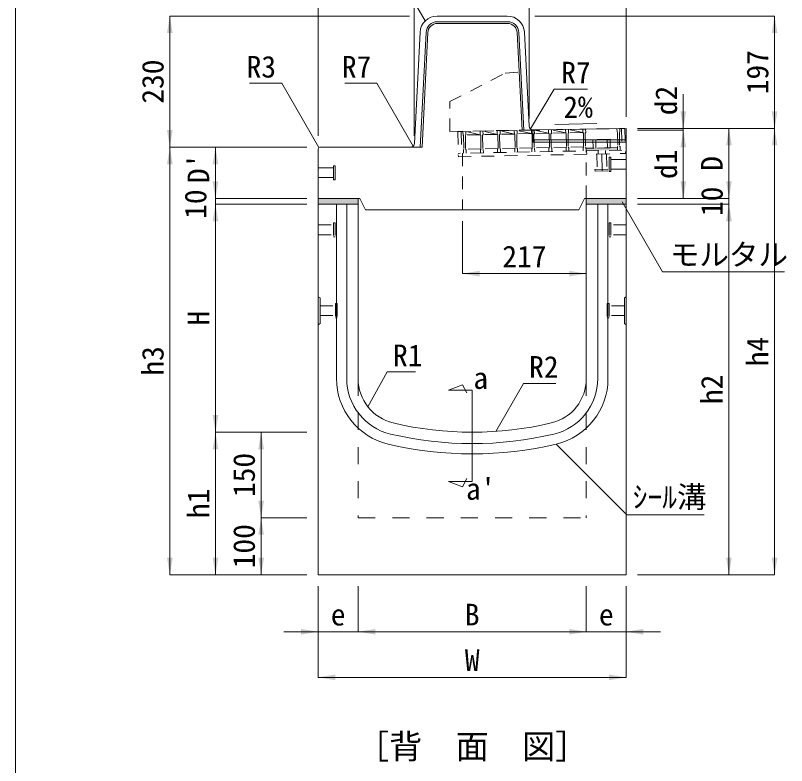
# Model space of a CAD drawing. Units: millimetres at full size. Extents: x 50430 to 75195, y -63423 to -40900.
# Drawn here: x 66204 to 67555, y -46332 to -45016 of the extents above; entities that cross this region are included whole.
import ezdxf
from ezdxf.enums import TextEntityAlignment as Align

# ---------------------------------------------------------------- set-up
doc = ezdxf.new("R2010")
doc.units = ezdxf.units.MM
doc.header["$LTSCALE"] = 30
doc.linetypes.add('USER1', pattern=[1.35, 0.75, -0.6])
doc.linetypes.add('USER2', pattern=[2, 1, -1])
for name, color, linetype, lineweight in [('0_2', 7, 'Continuous', 13), ('側溝・本体', 7, 'Continuous', 9), ('寸法引出', 7, 'Continuous', 9), ('寸法線', 7, 'Continuous', 9), ('本体', 2, 'Continuous', 20), ('枠', 5, 'Continuous', 5), ('補助線', 8, 'Continuous', 13), ('ｲﾝｻｰﾄ', 3, 'USER1', 9), ('ｸﾞﾚｰﾁﾝｸﾞ', 7, 'USER1', 5)]:
    doc.layers.add(name, color=color, linetype=linetype, lineweight=lineweight)
doc.layers.add('ﾊｯﾁﾝｸﾞ', color=8, linetype='Continuous')
doc.styles.add('ＭＳ ゴシック', font='')
doc.styles.get('ＭＳ ゴシック').set_extended_font_data('MS Gothic')

# ---------------------------------------------------------------- blocks, each defined once
blk = doc.blocks.new('filled_arrow')
at = {"color": 0, "linetype": 'Continuous', "lineweight": -2}
blk.add_solid([(7.5, 1.25), (0, 0), (7.5, -1.25)], dxfattribs=at)

msp = doc.modelspace()

# ---------------------------------------------------------------- hatches: boundary and pattern name
at = {"layer": 'ﾊｯﾁﾝｸﾞ'}
for points in [[(67228.63, -45253.44), (67203.93, -45253.93), (67203.84, -45249.43), (67228.54, -45248.94), (67258.83, -45248.33), (67258.92, -45252.83)], [(66734.42, -45337.52), (66734.42, -45347.52), (66804.42, -45347.52), (66804.42, -45337.52)], [(67204.42, -45337.52), (67204.42, -45347.52), (67274.43, -45347.52), (67274.43, -45337.52)]]:
    msp.add_hatch(color=256, dxfattribs=at).paths.add_polyline_path(points)

# ---------------------------------------------------------------- linework, layer by layer
at = {"layer": '0_2', "lineweight": 9}
msp.add_lwpolyline([(66821.67, -45703.1), (66855.52, -45641.75), (66904.91, -45641.75)], dxfattribs=at)
at = {"layer": '側溝・本体', "linetype": 'USER1'}
for p, q in [((66965.24, -45167.62), (67062.13, -45117.62)), ((67062.13, -45117.62), (67099.28, -45114.62)), ((66965.24, -45219.97), (66965.24, -45167.62)), ((66965.24, -45219.97), (67111.2, -45217.4)), ((67204.42, -45337.52), (67204.42, -45253.92)), ((66987.34, -45258.26), (66987.33, -45357.52))]:
    msp.add_line(p, q, dxfattribs=at)
at = {"layer": '側溝・本体', "color": 4, "lineweight": 5}
for p, q in [((67110.43, -45238.52), (67110.43, -45217.41)), ((67110.43, -45238.52), (67114.43, -45234.52)), ((67274.42, -45238.52), (67110.43, -45238.52)), ((67274.42, -45234.52), (67114.43, -45234.52))]:
    msp.add_line(p, q, dxfattribs=at)
at = {"layer": '側溝・本体', "lineweight": 13}
msp.add_line((67274.43, -45347.52), (67274.43, -45337.52), dxfattribs=at)
at = {"layer": '側溝・本体', "linetype": 'USER2'}
for p, q in [((66804.42, -45653.48), (66804.42, -45897.52)), ((67204.42, -45653.48), (67204.42, -45897.52)), ((66804.42, -45897.52), (67204.42, -45897.52))]:
    msp.add_line(p, q, dxfattribs=at)
at = {"layer": '寸法引出'}
for p, q in [((66962.79, -45673.58), (66987.54, -45664.38)), ((67004.42, -45673.58), (66962.79, -45673.58)), ((66987.54, -45664.38), (66994.7, -45678.7)), ((67004.42, -45673.58), (67004.42, -45833.83)), ((67004.42, -45833.83), (66962.79, -45833.83)), ((66962.79, -45833.83), (66987.54, -45843.04)), ((66987.54, -45843.04), (66994.7, -45828.71))]:
    msp.add_line(p, q, dxfattribs=at)
at = {"layer": '寸法線'}
for p, q in [((66734.42, -45227.52), (66734.42, -44757.52)), ((67274.43, -45194.52), (67274.43, -44757.52)), ((66734.42, -45227.52), (66734.42, -44837.52)), ((66902.93, -45227.52), (66902.93, -44837.52)), ((66902.93, -45227.52), (66902.93, -44837.52)), ((67104.43, -45197.52), (67104.43, -44837.52)), ((67104.43, -45197.52), (67104.43, -44837.52)), ((67274.43, -45194.52), (67274.43, -44837.52)), ((66474.42, -45017.52), (66474.42, -45247.52)), ((66894.42, -45017.52), (66474.42, -45017.52)), ((67114.42, -45017.52), (67534.43, -45017.52)), ((67534.43, -45017.52), (67534.43, -45214.52)), ((67374.43, -45154.52), (67374.43, -45277.56)), ((67149.11, -45207.58), (67223.13, -45206.3)), ((67294.43, -45214.52), (67534.43, -45214.52)), ((67294.43, -45214.52), (67454.43, -45214.52)), ((67294.43, -45214.52), (67374.43, -45214.52)), ((67294.43, -45214.52), (67534.43, -45214.52)), ((67454.43, -45214.52), (67454.43, -45337.52)), ((67534.43, -45214.52), (67534.43, -45997.52)), ((67294.43, -45217.56), (67374.43, -45217.56)), ((67294.43, -45217.56), (67374.43, -45217.56)), ((67374.43, -45217.56), (67374.43, -45337.52)), ((66474.42, -45247.52), (66474.42, -45997.52)), ((66714.42, -45247.52), (66474.42, -45247.52)), ((66714.42, -45247.52), (66474.42, -45247.52)), ((66554.42, -45247.52), (66554.42, -45337.52)), ((66714.42, -45247.52), (66554.42, -45247.52)), ((66554.42, -45407.52), (66554.42, -45277.52)), ((67454.43, -45407.52), (67454.43, -45277.52)), ((66714.42, -45337.52), (66554.42, -45337.52)), ((66714.42, -45337.52), (66554.42, -45337.52)), ((66554.42, -45347.52), (66554.42, -45747.52)), ((66714.42, -45347.52), (66554.42, -45347.52)), ((66714.42, -45347.52), (66554.42, -45347.52)), ((67294.43, -45337.52), (67454.43, -45337.52)), ((67294.43, -45337.52), (67374.43, -45337.52)), ((67294.43, -45337.52), (67454.43, -45337.52)), ((67294.43, -45347.52), (67454.43, -45347.52)), ((67294.43, -45347.52), (67454.43, -45347.52)), ((67454.43, -45347.52), (67454.43, -45997.52)), ((66987.33, -45377.52), (66987.33, -45469.37)), ((67204.42, -45377.52), (67204.42, -45469.37)), ((66987.33, -45469.37), (67204.42, -45469.37)), ((66714.42, -45747.52), (66554.42, -45747.52)), ((66554.42, -45747.52), (66554.42, -45997.52)), ((66714.42, -45747.52), (66554.42, -45747.52)), ((66634.42, -45897.52), (66634.42, -45747.52)), ((66714.42, -45747.52), (66634.42, -45747.52)), ((66714.42, -45897.52), (66634.42, -45897.52)), ((66634.42, -45997.52), (66634.42, -45897.52)), ((66714.42, -45897.52), (66634.42, -45897.52)), ((66714.42, -45997.52), (66474.42, -45997.52)), ((66714.42, -45997.52), (66554.42, -45997.52)), ((66714.42, -45997.52), (66634.42, -45997.52)), ((67294.43, -45997.52), (67534.43, -45997.52)), ((67294.43, -45997.52), (67454.43, -45997.52)), ((66734.42, -46017.52), (66734.42, -46097.52)), ((66734.42, -46017.52), (66734.42, -46177.52)), ((66804.42, -46017.52), (66804.42, -46097.52)), ((66804.42, -46017.52), (66804.42, -46097.52)), ((67204.42, -46017.52), (67204.42, -46097.52)), ((67204.42, -46017.52), (67204.42, -46097.52)), ((67274.43, -46017.52), (67274.43, -46177.52)), ((67274.43, -46017.52), (67274.43, -46097.52)), ((66674.42, -46097.52), (66864.42, -46097.52)), ((66804.42, -46097.52), (67204.42, -46097.52)), ((67144.42, -46097.52), (67334.43, -46097.52)), ((66734.42, -46177.52), (67274.43, -46177.52))]:
    msp.add_line(p, q, dxfattribs=at)
for points in [[(66922.17, -45025.78), (66859.66, -44917.52), (66776.16, -44917.52)], [(66735.3, -45248.4), (66670.61, -45135.47), (66614.11, -45135.47)], [(66901.09, -45245.59), (66837.51, -45135.47), (66781.42, -45135.47)], [(67106.3, -45215.51), (67147.91, -45145.69), (67206.5, -45145.69)], [(67267.15, -45343.32), (67338.22, -45466.42), (67551.54, -45466.42)], [(67045.55, -45746.11), (67094.12, -45661.98), (67150.82, -45661.98)], [(67151.66, -45768.3), (67275.69, -45892.33), (67410.97, -45892.33)]]:
    msp.add_lwpolyline(points, dxfattribs=at)
at = {"layer": '本体'}
for p, q in [((66942.96, -45017.52), (67065.89, -45017.52)), ((66903.26, -45240.87), (66913, -45046.02)), ((67104.09, -45210.75), (67095.85, -45046.02)), ((67111.2, -45217.4), (67274.42, -45214.52)), ((67274.43, -45337.52), (67274.43, -45214.52)), ((66734.42, -45250.52), (66734.42, -45337.52)), ((66896.27, -45247.52), (66737.42, -45247.52)), ((66807.42, -45337.52), (66734.42, -45337.52)), ((66734.42, -45347.52), (66734.42, -45337.52)), ((66734.42, -45997.52), (66734.42, -45347.52)), ((66804.42, -45347.52), (66734.42, -45347.52)), ((66804.42, -45347.52), (66804.42, -45337.52)), ((66804.42, -45653.48), (66804.42, -45347.52)), ((66807.42, -45337.52), (66817.42, -45357.52)), ((67201.43, -45337.52), (67191.43, -45357.52)), ((67201.43, -45337.52), (67274.43, -45337.52)), ((67204.42, -45347.52), (67204.42, -45337.52)), ((67204.42, -45653.48), (67204.42, -45347.52)), ((67274.43, -45347.52), (67204.42, -45347.52)), ((67274.43, -45997.52), (67274.43, -45347.52)), ((66817.42, -45357.52), (67191.43, -45357.52)), ((66734.42, -45997.52), (67274.43, -45997.52))]:
    msp.add_line(p, q, dxfattribs=at)
at = {"layer": '本体', "color": 4, "lineweight": 5}
for p, q in [((66943.42, -45027.52), (67066.34, -45027.52)), ((66943.42, -45030.52), (67066.34, -45030.52)), ((66913.39, -45247.52), (66923.44, -45046.52)), ((66916.4, -45247.52), (66926.44, -45046.67)), ((67091.88, -45217.74), (67083.32, -45046.67)), ((67094.88, -45217.69), (67086.32, -45046.52)), ((66916.4, -45247.52), (66896.27, -45247.52)), ((66766.43, -45653.48), (66766.43, -45347.52)), ((66784.42, -45653.48), (66784.42, -45347.52)), ((67224.42, -45653.48), (67224.42, -45347.52)), ((67242.42, -45653.48), (67242.42, -45347.52)), ((66734.42, -45510.02), (66737.62, -45512.02)), ((66737.62, -45512.02), (66737.62, -45557.02)), ((67274.43, -45510.02), (67271.22, -45512.02)), ((67271.22, -45512.02), (67271.22, -45557.02)), ((66734.42, -45559.02), (66737.62, -45557.02)), ((67274.43, -45559.02), (67271.22, -45557.02))]:
    msp.add_line(p, q, dxfattribs=at)
at = {"layer": '本体'}
for centre, radius, start, end in [((66942.96, -45047.52), 30, 90, 177.13809), ((67065.89, -45047.52), 30, 2.86255, 90), ((67111.08, -45210.4), 7, 182.86442, 271.0139), ((66896.27, -45240.52), 7, 270, 357.13809), ((66737.42, -45250.52), 3, 90, 180), ((66884.42, -45653.48), 80, 180, 256.65766), ((67124.42, -45653.48), 80, 283.34233, 0), ((67004.42, -45147.52), 600, 256.65762, 283.34237)]:
    msp.add_arc(centre, radius, start, end, dxfattribs=at)
at = {"layer": '本体', "color": 4, "lineweight": 5}
for centre, radius, start, end in [((66943.42, -45047.52), 20, 90, 177.13758), ((66943.42, -45047.52), 17, 90, 177.13758), ((67066.34, -45047.52), 20, 2.8624, 90), ((67066.34, -45047.52), 17, 2.8624, 90), ((66884.42, -45653.48), 118, 180, 256.65766), ((66884.42, -45653.48), 100, 180, 256.65766), ((67124.42, -45653.48), 100, 283.34233, 0), ((67124.42, -45653.48), 118, 283.34233, 0), ((67004.42, -45147.52), 620, 256.65762, 283.34237), ((67004.42, -45147.52), 638, 256.65762, 283.34237)]:
    msp.add_arc(centre, radius, start, end, dxfattribs=at)
at = {"layer": '枠', "lineweight": 20}
msp.add_line((66203.72, -48216.85), (66203.72, -44356.85), dxfattribs=at)
at = {"layer": '補助線'}
for p, q in [((67221.55, -45259.58), (67241.55, -45259.18)), ((67231.55, -45259.38), (67232.15, -45289.37))]:
    msp.add_line(p, q, dxfattribs=at)
at = {"layer": 'ｲﾝｻｰﾄ'}
for p, q in [((67223.05, -45259.55), (67240.05, -45259.21)), ((67223.05, -45259.55), (67223.59, -45286.54)), ((67240.05, -45259.21), (67240.59, -45286.2)), ((66734.42, -45301.02), (66734.42, -45284.02)), ((67219.59, -45286.62), (67244.59, -45286.12)), ((67219.59, -45286.62), (67219.65, -45289.62)), ((67219.65, -45289.62), (67244.65, -45289.12)), ((67244.59, -45286.12), (67244.65, -45289.12)), ((66734.43, -45384.02), (66761.43, -45384.02)), ((66761.43, -45380.02), (66761.43, -45405.02)), ((66761.43, -45380.02), (66764.43, -45380.02)), ((66764.43, -45380.02), (66764.43, -45405.02)), ((67244.42, -45380.02), (67244.42, -45405.02)), ((67247.43, -45380.02), (67244.42, -45380.02)), ((67247.43, -45380.02), (67247.43, -45405.02)), ((67274.43, -45384.02), (67247.43, -45384.02)), ((66734.43, -45401.02), (66761.43, -45401.02)), ((67274.43, -45401.02), (67247.43, -45401.02)), ((66761.43, -45405.02), (66764.43, -45405.02)), ((67247.43, -45405.02), (67244.42, -45405.02)), ((66737.62, -45526.02), (66764.62, -45526.02)), ((66737.62, -45526.02), (66737.62, -45543.02)), ((66764.62, -45522.02), (66767.63, -45522.02)), ((66764.62, -45522.02), (66764.62, -45547.02)), ((66767.63, -45522.02), (66767.63, -45547.02)), ((67244.23, -45522.02), (67241.22, -45522.02)), ((67241.22, -45522.02), (67241.22, -45547.02)), ((67244.23, -45522.02), (67244.23, -45547.02)), ((67271.23, -45526.02), (67244.23, -45526.02)), ((67271.23, -45526.02), (67271.23, -45543.02)), ((66737.62, -45543.02), (66764.62, -45543.02)), ((66764.62, -45547.02), (66767.63, -45547.02)), ((67244.23, -45547.02), (67241.22, -45547.02)), ((67271.23, -45543.02), (67244.23, -45543.02))]:
    msp.add_line(p, q, dxfattribs=at)
at = {"layer": 'ｲﾝｻｰﾄ', "linetype": 'USER2'}
for p, q in [((67244.42, -45290.02), (67244.42, -45265.02)), ((67247.43, -45265.02), (67244.42, -45265.02)), ((67247.43, -45290.02), (67247.43, -45265.02)), ((67274.43, -45269.02), (67247.43, -45269.02)), ((66761.42, -45305.02), (66761.42, -45280.02)), ((66761.42, -45280.02), (66764.42, -45280.02)), ((66764.42, -45305.02), (66764.42, -45280.02)), ((66734.42, -45284.02), (66761.42, -45284.02)), ((67247.43, -45290.02), (67244.42, -45290.02)), ((67274.43, -45286.02), (67247.43, -45286.02)), ((66734.42, -45301.02), (66761.42, -45301.02)), ((66761.42, -45305.02), (66764.42, -45305.02))]:
    msp.add_line(p, q, dxfattribs=at)
at = {"layer": 'ｸﾞﾚｰﾁﾝｸﾞ'}
for p, q in [((66979.22, -45220.42), (67272.16, -45214.56)), ((67258.16, -45214.84), (67258.28, -45220.84)), ((67263.16, -45214.74), (67263.28, -45220.74)), ((67266.16, -45214.68), (67266.92, -45252.67)), ((67272.16, -45214.56), (67273.04, -45258.55)), ((66979.22, -45220.42), (66980.1, -45264.41)), ((66985.22, -45220.3), (66985.98, -45258.29)), ((66988.22, -45220.24), (66988.34, -45226.24)), ((66988.34, -45226.24), (66989.36, -45227.22)), ((66989.36, -45227.22), (66989.84, -45251.21)), ((66993.34, -45226.14), (66992.36, -45227.16)), ((66992.36, -45227.16), (66992.84, -45251.15)), ((66993.22, -45220.14), (66993.34, -45226.14)), ((67018.33, -45225.64), (66993.22, -45220.14)), ((67018.33, -45225.64), (66993.34, -45226.14)), ((67018.21, -45219.64), (67018.33, -45225.64)), ((67018.33, -45225.64), (67019.35, -45226.62)), ((67019.35, -45226.62), (67019.83, -45250.61)), ((67023.33, -45225.54), (67022.35, -45226.56)), ((67022.35, -45226.56), (67022.83, -45250.55)), ((67048.32, -45225.04), (67023.21, -45219.54)), ((67023.21, -45219.54), (67023.33, -45225.54)), ((67048.32, -45225.04), (67023.33, -45225.54)), ((67048.32, -45225.04), (67023.33, -45225.54)), ((67048.2, -45219.04), (67048.32, -45225.04)), ((67048.32, -45225.04), (67049.34, -45226.02)), ((67049.34, -45226.02), (67049.82, -45250.01)), ((67053.32, -45224.94), (67052.34, -45225.96)), ((67052.34, -45225.96), (67052.82, -45249.95)), ((67053.2, -45218.94), (67053.32, -45224.94)), ((67078.32, -45224.44), (67053.2, -45218.94)), ((67078.32, -45224.44), (67053.32, -45224.94)), ((67078.2, -45218.44), (67078.32, -45224.44)), ((67078.32, -45224.44), (67079.34, -45225.42)), ((67079.34, -45225.42), (67079.82, -45249.41)), ((67083.32, -45224.34), (67082.34, -45225.36)), ((67082.34, -45225.36), (67082.82, -45249.35)), ((67083.2, -45218.34), (67083.32, -45224.34)), ((67108.31, -45223.84), (67083.2, -45218.34)), ((67108.31, -45223.84), (67083.32, -45224.34)), ((67108.31, -45223.84), (67083.32, -45224.34)), ((67108.19, -45217.84), (67108.31, -45223.84)), ((67108.31, -45223.84), (67109.33, -45224.82)), ((67109.33, -45224.82), (67109.81, -45248.81)), ((67113.31, -45223.74), (67112.33, -45224.76)), ((67112.33, -45224.76), (67112.81, -45248.75)), ((67138.31, -45223.24), (67113.19, -45217.74)), ((67113.19, -45217.74), (67113.31, -45223.74)), ((67138.31, -45223.24), (67113.31, -45223.74)), ((67138.19, -45217.24), (67138.31, -45223.24)), ((67138.31, -45223.24), (67139.33, -45224.22)), ((67139.33, -45224.22), (67139.81, -45248.21)), ((67143.31, -45223.14), (67142.33, -45224.16)), ((67142.33, -45224.16), (67142.81, -45248.15)), ((67168.3, -45222.64), (67143.19, -45217.14)), ((67143.19, -45217.14), (67143.31, -45223.14)), ((67168.3, -45222.64), (67143.31, -45223.14)), ((67168.18, -45216.64), (67168.3, -45222.64)), ((67168.3, -45222.64), (67169.32, -45223.62)), ((67169.32, -45223.62), (67169.8, -45247.61)), ((67173.3, -45222.54), (67172.32, -45223.56)), ((67172.32, -45223.56), (67172.8, -45247.55)), ((67198.29, -45222.04), (67173.18, -45216.54)), ((67173.18, -45216.54), (67173.3, -45222.54)), ((67198.29, -45222.04), (67173.3, -45222.54)), ((67198.17, -45216.04), (67198.29, -45222.04)), ((67198.29, -45222.04), (67199.31, -45223.02)), ((67199.31, -45223.02), (67199.79, -45247.01)), ((67203.29, -45221.94), (67202.31, -45222.96)), ((67202.31, -45222.96), (67202.79, -45246.95)), ((67203.17, -45215.94), (67203.29, -45221.94)), ((67258.28, -45220.84), (67259.3, -45221.82)), ((67259.3, -45221.82), (67259.78, -45245.81)), ((67263.28, -45220.74), (67262.3, -45221.76)), ((67262.3, -45221.76), (67262.78, -45245.75)), ((67246.04, -45233.58), (67216.04, -45234.18)), ((67246.04, -45233.58), (67216.04, -45234.18)), ((67216.04, -45234.18), (67216.34, -45249.18)), ((67216.04, -45234.18), (67216.34, -45249.18)), ((67221.04, -45234.08), (67221.34, -45249.08)), ((67221.04, -45234.08), (67221.34, -45249.08)), ((67241.04, -45233.68), (67241.34, -45248.68)), ((67241.04, -45233.68), (67241.34, -45248.68)), ((67246.04, -45233.58), (67246.34, -45248.58)), ((67246.04, -45233.58), (67246.34, -45248.58)), ((67266.92, -45252.67), (66979.98, -45258.41)), ((66988.86, -45252.23), (66989.84, -45251.21)), ((66988.98, -45258.23), (66988.86, -45252.23)), ((67019.83, -45250.61), (66992.84, -45251.15)), ((66993.86, -45252.13), (66992.84, -45251.15)), ((66993.98, -45258.13), (66993.86, -45252.13)), ((67018.85, -45251.63), (67019.83, -45250.61)), ((67018.97, -45257.63), (67018.85, -45251.63)), ((67049.82, -45250.01), (67022.83, -45250.55)), ((67023.85, -45251.53), (67022.83, -45250.55)), ((67023.97, -45257.53), (67023.85, -45251.53)), ((67048.84, -45251.03), (67049.82, -45250.01)), ((67048.96, -45257.03), (67048.84, -45251.03)), ((67079.82, -45249.41), (67052.82, -45249.95)), ((67053.84, -45250.93), (67052.82, -45249.95)), ((67053.96, -45256.93), (67053.84, -45250.93)), ((67078.84, -45250.43), (67079.82, -45249.41)), ((67078.96, -45256.43), (67078.84, -45250.43)), ((67109.81, -45248.81), (67082.82, -45249.35)), ((67083.84, -45250.33), (67082.82, -45249.35)), ((67083.96, -45256.33), (67083.84, -45250.33)), ((67108.83, -45249.83), (67109.81, -45248.81)), ((67108.95, -45255.83), (67108.83, -45249.83)), ((67139.81, -45248.21), (67112.81, -45248.75)), ((67113.83, -45249.73), (67112.81, -45248.75)), ((67113.95, -45255.73), (67113.83, -45249.73)), ((67138.83, -45249.23), (67139.81, -45248.21)), ((67138.95, -45255.23), (67138.83, -45249.23)), ((67169.8, -45247.61), (67142.81, -45248.15)), ((67143.83, -45249.13), (67142.81, -45248.15)), ((67143.95, -45255.13), (67143.83, -45249.13)), ((67168.82, -45248.63), (67169.8, -45247.61)), ((67168.94, -45254.63), (67168.82, -45248.63)), ((67199.79, -45247.01), (67172.8, -45247.55)), ((67173.82, -45248.53), (67172.8, -45247.55)), ((67173.94, -45254.53), (67173.82, -45248.53)), ((67198.81, -45248.03), (67199.79, -45247.01)), ((67198.93, -45254.03), (67198.81, -45248.03)), ((67203.81, -45247.93), (67202.79, -45246.95)), ((67203.93, -45253.93), (67203.81, -45247.93)), ((67258.83, -45248.33), (67203.84, -45249.43)), ((67204.93, -45253.91), (67205.05, -45259.91)), ((67204.93, -45253.91), (67205.05, -45259.91)), ((67246.34, -45248.58), (67216.34, -45249.18)), ((67246.34, -45248.58), (67216.34, -45249.18)), ((67225.05, -45259.51), (67224.93, -45253.51)), ((67225.05, -45259.51), (67224.93, -45253.51)), ((67238.05, -45259.25), (67237.93, -45253.25)), ((67238.05, -45259.25), (67237.93, -45253.25)), ((67258.8, -45246.83), (67259.78, -45245.81)), ((67258.92, -45252.83), (67258.8, -45246.83)), ((67263.8, -45246.73), (67262.78, -45245.75)), ((67263.92, -45252.73), (67263.8, -45246.73)), ((66980.1, -45264.41), (67273.04, -45258.55))]:
    msp.add_line(p, q, dxfattribs=at)

# ---------------------------------------------------------------- block references
at = {"layer": '0_2', "lineweight": 9, "xscale": 0.2, "yscale": 0.2, "rotation": 61.1}
msp.add_blockref('filled_arrow', (66821.67, -45703.1), dxfattribs=at)
at = {"layer": '寸法線'}
for p, xscale, yscale, rotation in [((66474.42, -45017.52), 4, 4, 270), ((66922.17, -45025.78), 0.2, 0.2, 120), ((67534.43, -45017.52), 4, 4, 270), ((67374.43, -45214.52), 4, 4, 90), ((67534.43, -45214.52), 4, 4, 90), ((67106.3, -45215.51), 0.133, 0.133, 59.2), ((67149.11, -45207.58), 0.2, 0.2, 1), ((67454.43, -45214.52), 4, 4, 270), ((67534.43, -45214.52), 4, 4, 270), ((66474.42, -45247.52), 4, 4, 90), ((67374.43, -45217.56), 4, 4, 270), ((67374.43, -45217.56), 4, 4, 270), ((66474.42, -45247.52), 4, 4, 270), ((66554.42, -45247.52), 4, 4, 270), ((66735.3, -45248.4), 0.2, 0.2, 119.8), ((66901.09, -45245.59), 0.2, 0.2, 120), ((66554.42, -45337.52), 4, 4, 90), ((66554.42, -45337.52), 4, 4, 90), ((67374.43, -45337.52), 4, 4, 90), ((67454.43, -45337.52), 4, 4, 90), ((67454.43, -45337.52), 4, 4, 90), ((66554.42, -45347.52), 4, 4, 270), ((66554.42, -45347.52), 4, 4, 270), ((67267.15, -45343.32), 0.2, 0.2, 300), ((67454.43, -45347.52), 4, 4, 270), ((67454.43, -45347.52), 4, 4, 270), ((67204.42, -45469.37), 4, 4, 180), ((66554.42, -45747.52), 4, 4, 90), ((66554.42, -45747.52), 4, 4, 270), ((66634.42, -45747.52), 4, 4, 270), ((67045.55, -45746.11), 0.2, 0.2, 60), ((67151.66, -45768.3), 0.2, 0.2, 315), ((66634.42, -45897.52), 4, 4, 90), ((66634.42, -45897.52), 4, 4, 270), ((66474.42, -45997.52), 4, 4, 90), ((66554.42, -45997.52), 4, 4, 90), ((66634.42, -45997.52), 4, 4, 90), ((67454.43, -45997.52), 4, 4, 90), ((67534.43, -45997.52), 4, 4, 90), ((66734.42, -46097.52), 4, 4, 180), ((67204.42, -46097.52), 4, 4, 180), ((67204.42, -46097.52), 4, 4, 180), ((67274.43, -46177.52), 4, 4, 180)]:
    msp.add_blockref('filled_arrow', p, dxfattribs=dict(at, xscale=xscale, yscale=yscale, rotation=rotation))
at = {"layer": '寸法線', "xscale": 4, "yscale": 4}
for p in [(66987.33, -45469.37), (66804.42, -46097.52), (66804.42, -46097.52), (67274.43, -46097.52), (66734.42, -46177.52)]:
    msp.add_blockref('filled_arrow', p, dxfattribs=at)

# ---------------------------------------------------------------- texts
at = {"layer": '0_2', "style": 'ＭＳ ゴシック'}
msp.add_text('2%', height=37.98, rotation=1, dxfattribs=at).set_placement((67189.91, -45177.08), align=Align.MIDDLE_CENTER)
msp.add_text('R1', height=37.98, dxfattribs=at).set_placement((66865.52, -45593.75), align=Align.TOP_LEFT)
for s, p in [('a', (67019.34, -45652.48)), ("a'", (67019.34, -45846.93))]:
    msp.add_text(s, height=37.98, dxfattribs=at).set_placement(p, align=Align.MIDDLE_CENTER)
msp.add_text('［背\u3000面\u3000図］', height=42.72, dxfattribs=at).set_placement((67004.42, -46277.52), align=Align.TOP_CENTER)
at = {"layer": '寸法線', "style": 'ＭＳ ゴシック'}
for s, p in [('197', (67504.43, -45116.02)), ('230', (66444.42, -45132.52)), ('d2', (67344.43, -45165.68)), ('d1', (67344.43, -45277.54)), ("D'", (66524.42, -45284.73)), ('D', (67424.43, -45276.02)), ('10', (67424.43, -45342.52)), ('10', (66519.42, -45347.43)), ('H', (66524.42, -45547.52)), ('h4', (67504.43, -45606.02)), ('h3', (66444.42, -45622.52)), ('h2', (67424.43, -45672.52)), ('150', (66604.42, -45822.52)), ('h1', (66524.42, -45872.52)), ('100', (66604.42, -45947.52))]:
    msp.add_text(s, height=37.98, rotation=90, dxfattribs=at).set_placement(p, align=Align.MIDDLE_CENTER)
for s, p in [('R3', (66660.61, -45087.47)), ('R7', (66827.51, -45087.47))]:
    msp.add_text(s, height=37.98, dxfattribs=at).set_placement(p, align=Align.TOP_RIGHT)
for s, p in [('R7', (67160.41, -45097.69)), ('モルタル', (67350.72, -45417)), ('R2', (67104.12, -45613.98)), ('ｼｰﾙ溝', (67285.69, -45842.1))]:
    msp.add_text(s, height=37.98, dxfattribs=at).set_placement(p, align=Align.TOP_LEFT)
for s, p in [('217', (67095.88, -45439.37)), ('B', (67004.42, -46067.52)), ('e', (66769.42, -46067.52)), ('e', (67239.42, -46067.52)), ('W', (67004.42, -46147.52))]:
    msp.add_text(s, height=37.98, dxfattribs=at).set_placement(p, align=Align.MIDDLE_CENTER)

doc.saveas('drawing.dxf')
